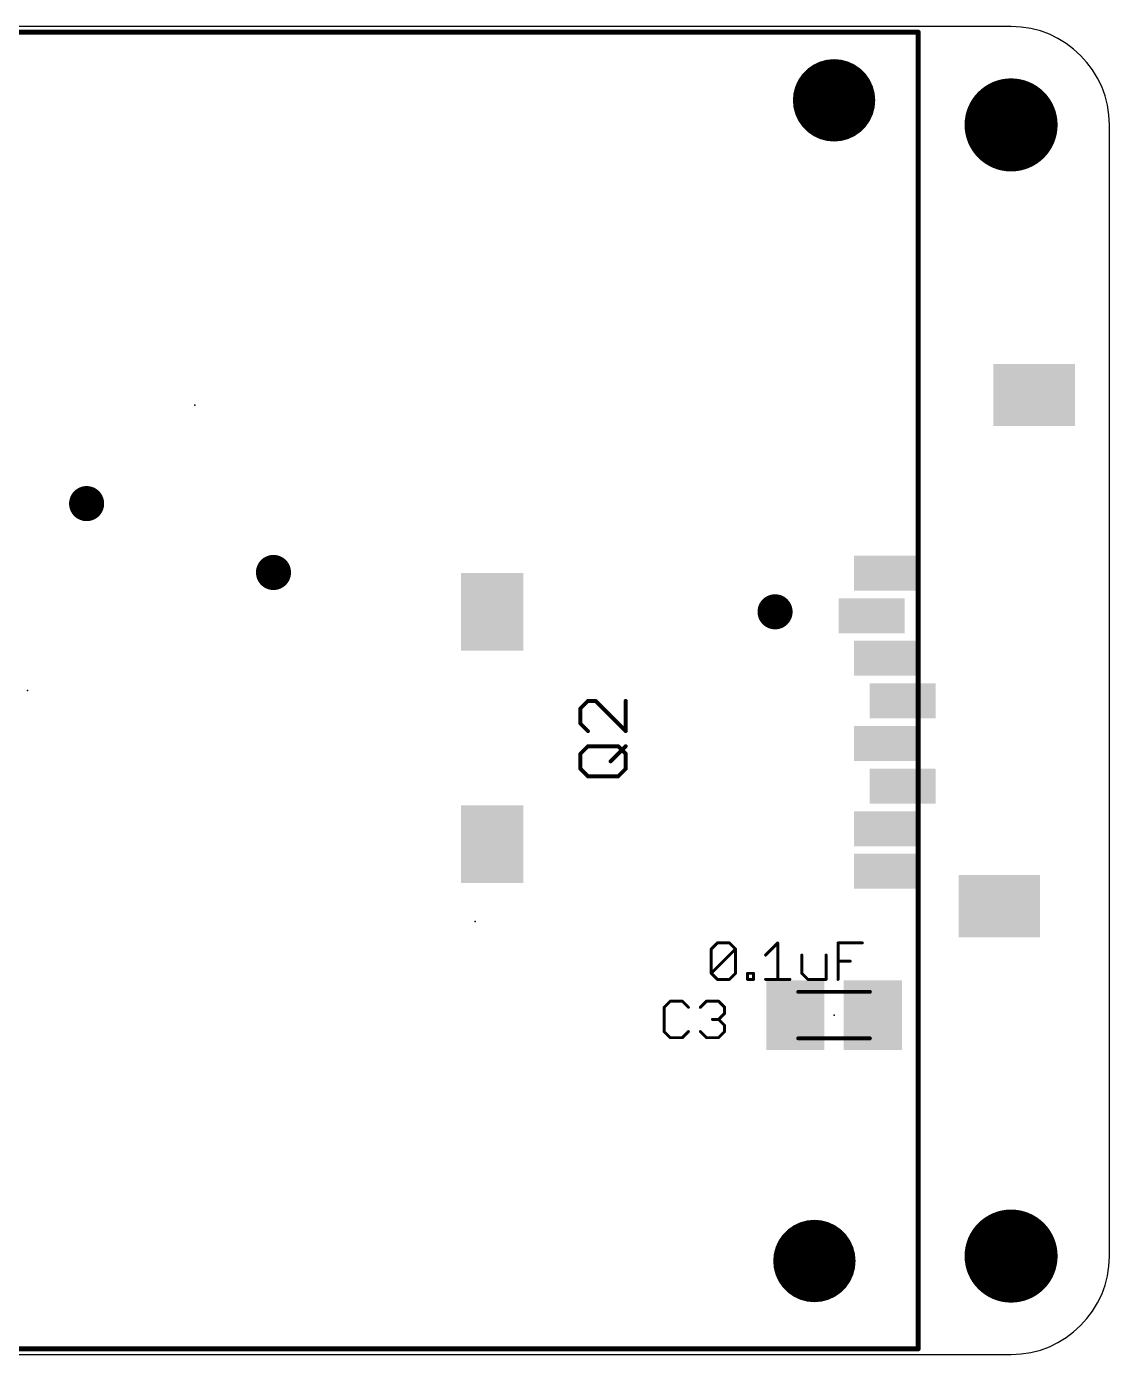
# Model space of a CAD drawing. Extents: x -27.9 to 27.9, y -17.1 to 17.1.
# Drawn here: x -0.03 to 27.94, y -17.14 to 17.14 of the extents above; entities that cross this region are included whole.
import ezdxf

# ---------------------------------------------------------------- set-up
doc = ezdxf.new("R2010")
doc.units = 0
for name, color, linetype in [('18', 82, 'CONTINUOUS'), ('20', 7, 'CONTINUOUS'), ('22', 253, 'CONTINUOUS'), ('23', 7, 'CONTINUOUS'), ('24', 7, 'CONTINUOUS'), ('25', 253, 'CONTINUOUS'), ('27', 253, 'CONTINUOUS'), ('29', 253, 'CONTINUOUS'), ('30', 253, 'CONTINUOUS'), ('31', 253, 'CONTINUOUS'), ('41', 22, 'CONTINUOUS'), ('44', 253, 'CONTINUOUS'), ('51', 253, 'CONTINUOUS')]:
    doc.layers.add(name, color=color, linetype=linetype)

# ---------------------------------------------------------------- blocks, each defined once
blk = doc.blocks.new('RECT')
blk.add_solid([(-0.5, -0.5), (0.5, -0.5), (-0.5, 0.5), (0.5, 0.5)])
blk = doc.blocks.new('ROUNDV')
at = {"const_width": 0.5}
blk.add_lwpolyline([(0, -0.25, 1), (0, 0.25, 1), (0, -0.25)], format="xyb", dxfattribs=at)

msp = doc.modelspace()

# ---------------------------------------------------------------- linework, layer by layer
at = {"layer": '20'}
for p, q in [((25.4, 17.145), (-25.4, 17.145)), ((27.94, -14.605), (27.94, 14.605)), ((-25.4, -17.145), (25.4, -17.145))]:
    msp.add_line(p, q, dxfattribs=at)
for centre in [(25.4, 14.605), (25.4, -14.605)]:
    msp.add_circle(centre, 1.1, dxfattribs=at)
for centre, start, end in [((25.4, 14.605), 0, 90), ((25.4, -14.605), 270, 0)]:
    msp.add_arc(centre, 2.54, start, end, dxfattribs=at)
at = {"layer": '22', "const_width": 0.127}
for points in [[(23, 17), (-23, 17)], [(23, -17), (23, 17)], [(-23, -17), (23, -17)]]:
    msp.add_lwpolyline(points, dxfattribs=at)
at = {"layer": '22', "const_width": 0.0635}
for points in [[(23.0317, 17, 1), (22.9683, 17)], [(23, 16.9683, 1), (23, 17.0317)], [(22.9683, -17, 1), (23.0317, -17)], [(23, -17.0317, 1), (23, -16.9683)]]:
    msp.add_lwpolyline(points, format="xyb", dxfattribs=at)
at = {"layer": '23'}
for p in [(20.828, 15.24), (4.318, 7.366), (11.557, -5.969), (20.828, -8.382), (20.32, -14.732)]:
    msp.add_point(p, dxfattribs=at)
at = {"layer": '24'}
msp.add_point((0, 0), dxfattribs=at)
at = {"layer": '25'}
for points, const_width in [([(14.4717, -0.2692), (14.2768, -0.4641)], 0.1016), ([(14.6666, -0.2692), (14.4717, -0.2692)], 0.1016), ([(15.4462, -1.0488), (14.6666, -0.2692)], 0.1016), ([(15.4462, -0.2692), (15.4462, -1.0488)], 0.1016), ([(14.2768, -0.4641), (14.2768, -0.8539)], 0.1016), ([(14.2768, -0.8539), (14.4717, -1.0488)], 0.1016), ([(14.2768, -1.6335), (14.4717, -1.4386)], 0.1016), ([(14.2768, -2.0233), (14.2768, -1.6335)], 0.1016), ([(14.4717, -1.4386), (15.2513, -1.4386)], 0.1016), ([(15.0564, -1.8284), (15.4462, -1.4386)], 0.1016), ([(15.2513, -1.4386), (15.4462, -1.6335)], 0.1016), ([(15.4462, -1.6335), (15.4462, -2.0233)], 0.1016), ([(14.4717, -2.2182), (14.2768, -2.0233)], 0.1016), ([(15.4462, -2.0233), (15.2513, -2.2182)], 0.1016), ([(15.2513, -2.2182), (14.4717, -2.2182)], 0.1016), ([(16.5958, -8.0243), (16.4391, -8.1811)], 0.0762), ([(16.4391, -8.1811), (16.4391, -8.8081)], 0.0762), ([(16.9094, -8.0243), (16.5958, -8.0243)], 0.0762), ([(17.0661, -8.1811), (16.9094, -8.0243)], 0.0762), ([(17.3746, -8.1811), (17.5313, -8.0243)], 0.0762), ([(17.5313, -8.0243), (17.8449, -8.0243)], 0.0762), ([(17.8449, -8.0243), (18.0017, -8.1811)], 0.0762), ([(18.0017, -8.1811), (18.0017, -8.3378)], 0.0762), ([(17.8449, -8.4946), (17.6881, -8.4946)], 0.0762), ([(18.0017, -8.3378), (17.8449, -8.4946)], 0.0762), ([(17.8449, -8.4946), (18.0017, -8.6514)], 0.0762), ([(16.4391, -8.8081), (16.5958, -8.9649)], 0.0762), ([(16.9094, -8.9649), (17.0661, -8.8081)], 0.0762), ([(17.5313, -8.9649), (17.3746, -8.8081)], 0.0762), ([(18.0017, -8.8081), (17.8449, -8.9649)], 0.0762), ([(18.0017, -8.6514), (18.0017, -8.8081)], 0.0762), ([(16.5958, -8.9649), (16.9094, -8.9649)], 0.0762), ([(17.8449, -8.9649), (17.5313, -8.9649)], 0.0762)]:
    msp.add_lwpolyline(points, dxfattribs=dict(at, const_width=const_width))
for points, const_width in [([(14.4717, -0.2438, 1), (14.4717, -0.2946)], 0.0508), ([(14.4897, -0.2872, 1), (14.4537, -0.2512)], 0.0508), ([(14.6846, -0.2512, 1), (14.6486, -0.2872)], 0.0508), ([(14.6666, -0.2946, 1), (14.6666, -0.2438)], 0.0508), ([(15.4716, -0.2692, 1), (15.4208, -0.2692)], 0.0508), ([(14.2588, -0.4461, 1), (14.2948, -0.4821)], 0.0508), ([(14.3022, -0.4641, 1), (14.2514, -0.4641)], 0.0508), ([(14.2948, -0.8359, 1), (14.2588, -0.8719)], 0.0508), ([(14.2514, -0.8539, 1), (14.3022, -0.8539)], 0.0508), ([(14.4537, -1.0668, 1), (14.4897, -1.0308)], 0.0508), ([(15.4208, -1.0488, 1), (15.4716, -1.0488)], 0.0508), ([(15.4282, -1.0668, 1), (15.4642, -1.0308)], 0.0508), ([(14.2588, -1.6155, 1), (14.2948, -1.6515)], 0.0508), ([(14.3022, -1.6335, 1), (14.2514, -1.6335)], 0.0508), ([(14.4717, -1.4132, 1), (14.4717, -1.464)], 0.0508), ([(14.4897, -1.4566, 1), (14.4537, -1.4206)], 0.0508), ([(15.2693, -1.4206, 1), (15.2333, -1.4566)], 0.0508), ([(15.2513, -1.464, 1), (15.2513, -1.4132)], 0.0508), ([(15.4716, -1.6335, 1), (15.4208, -1.6335)], 0.0508), ([(15.4642, -1.4566, 1), (15.4282, -1.4206)], 0.0508), ([(15.4282, -1.6515, 1), (15.4642, -1.6155)], 0.0508), ([(14.2948, -2.0053, 1), (14.2588, -2.0413)], 0.0508), ([(14.2514, -2.0233, 1), (14.3022, -2.0233)], 0.0508), ([(15.0384, -1.8104, 1), (15.0744, -1.8464)], 0.0508), ([(15.4208, -2.0233, 1), (15.4716, -2.0233)], 0.0508), ([(15.4642, -2.0413, 1), (15.4282, -2.0053)], 0.0508), ([(14.4717, -2.1928, 1), (14.4717, -2.2436)], 0.0508), ([(14.4537, -2.2362, 1), (14.4897, -2.2002)], 0.0508), ([(15.2333, -2.2002, 1), (15.2693, -2.2362)], 0.0508), ([(15.2513, -2.2436, 1), (15.2513, -2.1928)], 0.0508), ([(16.4581, -8.1811, 1), (16.42, -8.1811)], 0.0381), ([(16.4256, -8.1676, 1), (16.4525, -8.1945)], 0.0381), ([(16.5958, -8.0052, 1), (16.5958, -8.0433)], 0.0381), ([(16.6093, -8.0378, 1), (16.5824, -8.0108)], 0.0381), ([(16.9228, -8.0108, 1), (16.8959, -8.0378)], 0.0381), ([(16.9094, -8.0433, 1), (16.9094, -8.0052)], 0.0381), ([(17.0527, -8.1945, 1), (17.0796, -8.1676)], 0.0381), ([(17.3611, -8.1676, 1), (17.3881, -8.1945)], 0.0381), ([(17.5313, -8.0052, 1), (17.5313, -8.0433)], 0.0381), ([(17.5448, -8.0378, 1), (17.5179, -8.0108)], 0.0381), ([(17.8584, -8.0108, 1), (17.8314, -8.0378)], 0.0381), ([(17.8449, -8.0433, 1), (17.8449, -8.0052)], 0.0381), ([(18.0207, -8.1811, 1), (17.9826, -8.1811)], 0.0381), ([(17.9882, -8.1945, 1), (18.0151, -8.1676)], 0.0381), ([(17.6881, -8.4756, 1), (17.6881, -8.5137)], 0.0381), ([(17.8584, -8.4811, 1), (17.8314, -8.5081)], 0.0381), ([(17.8314, -8.4811, 1), (17.8584, -8.5081)], 0.0381), ([(17.8449, -8.5137, 1), (17.8449, -8.4756)], 0.0381), ([(17.9826, -8.3378, 1), (18.0207, -8.3378)], 0.0381), ([(18.0151, -8.3513, 1), (17.9882, -8.3244)], 0.0381), ([(16.4525, -8.7947, 1), (16.4256, -8.8216)], 0.0381), ([(16.42, -8.8081, 1), (16.4581, -8.8081)], 0.0381), ([(17.0796, -8.8216, 1), (17.0527, -8.7947)], 0.0381), ([(17.3881, -8.7947, 1), (17.3611, -8.8216)], 0.0381), ([(18.0207, -8.6514, 1), (17.9826, -8.6514)], 0.0381), ([(17.9826, -8.8081, 1), (18.0207, -8.8081)], 0.0381), ([(17.9882, -8.6648, 1), (18.0151, -8.6379)], 0.0381), ([(18.0151, -8.8216, 1), (17.9882, -8.7947)], 0.0381), ([(16.5958, -8.9459, 1), (16.5958, -8.984)], 0.0381), ([(16.5824, -8.9784, 1), (16.6093, -8.9514)], 0.0381), ([(16.8959, -8.9514, 1), (16.9228, -8.9784)], 0.0381), ([(16.9094, -8.984, 1), (16.9094, -8.9459)], 0.0381), ([(17.5313, -8.9459, 1), (17.5313, -8.984)], 0.0381), ([(17.5179, -8.9784, 1), (17.5448, -8.9514)], 0.0381), ([(17.8314, -8.9514, 1), (17.8584, -8.9784)], 0.0381), ([(17.8449, -8.984, 1), (17.8449, -8.9459)], 0.0381)]:
    msp.add_lwpolyline(points, format="xyb", dxfattribs=dict(at, const_width=const_width))
at = {"layer": '27', "const_width": 0.0762}
for points in [[(17.6563, -6.6761), (17.813, -6.5193)], [(17.813, -6.5193), (18.1266, -6.5193)], [(18.1266, -6.5193), (18.2833, -6.6761)], [(19.0595, -6.8328), (19.3731, -6.5193)], [(19.3731, -6.5193), (19.3731, -7.4599)], [(20.9306, -7.4599), (20.9306, -6.5193)], [(20.9306, -6.5193), (21.5576, -6.5193)], [(17.6563, -7.3031), (17.6563, -6.6761)], [(17.6563, -7.3031), (18.2833, -6.6761)], [(18.2833, -6.6761), (18.2833, -7.3031)], [(19.9951, -6.8328), (19.9951, -7.3031)], [(20.6221, -7.4599), (20.6221, -6.8328)], [(20.9306, -6.9896), (21.2441, -6.9896)], [(17.813, -7.4599), (17.6563, -7.3031)], [(18.1266, -7.4599), (17.813, -7.4599)], [(18.2833, -7.3031), (18.1266, -7.4599)], [(18.5918, -7.4599), (18.5918, -7.3031)], [(18.5918, -7.3031), (18.7485, -7.3031)], [(18.7485, -7.4599), (18.5918, -7.4599)], [(18.7485, -7.3031), (18.7485, -7.4599)], [(19.0595, -7.4599), (19.6866, -7.4599)], [(19.9951, -7.3031), (20.1518, -7.4599)], [(20.1518, -7.4599), (20.6221, -7.4599)]]:
    msp.add_lwpolyline(points, dxfattribs=at)
at = {"layer": '27', "const_width": 0.0381}
for points in [[(17.813, -6.5002, 1), (17.813, -6.5383)], [(17.8265, -6.5328, 1), (17.7996, -6.5058)], [(18.14, -6.5058, 1), (18.1131, -6.5328)], [(18.1266, -6.5383, 1), (18.1266, -6.5002)], [(19.3921, -6.5193, 1), (19.354, -6.5193)], [(19.3865, -6.5328, 1), (19.3596, -6.5058)], [(20.9306, -6.5002, 1), (20.9306, -6.5383)], [(20.9496, -6.5193, 1), (20.9115, -6.5193)], [(21.5576, -6.5383, 1), (21.5576, -6.5002)], [(17.6753, -6.6761, 1), (17.6372, -6.6761)], [(17.6428, -6.6626, 1), (17.6697, -6.6895)], [(18.3024, -6.6761, 1), (18.2643, -6.6761)], [(18.2968, -6.6895, 1), (18.2699, -6.6626)], [(18.2699, -6.6895, 1), (18.2968, -6.6626)], [(19.0461, -6.8194, 1), (19.073, -6.8463)], [(20.0141, -6.8328, 1), (19.976, -6.8328)], [(20.6412, -6.8328, 1), (20.6031, -6.8328)], [(20.9306, -6.9706, 1), (20.9306, -7.0087)], [(21.2441, -7.0087, 1), (21.2441, -6.9706)], [(17.6372, -7.3031, 1), (17.6753, -7.3031)], [(17.6697, -7.2897, 1), (17.6428, -7.3166)], [(17.6428, -7.2897, 1), (17.6697, -7.3166)], [(17.813, -7.4409, 1), (17.813, -7.479)], [(17.7996, -7.4734, 1), (17.8265, -7.4464)], [(18.1131, -7.4464, 1), (18.14, -7.4734)], [(18.1266, -7.479, 1), (18.1266, -7.4409)], [(18.2643, -7.3031, 1), (18.3024, -7.3031)], [(18.2968, -7.3166, 1), (18.2699, -7.2897)], [(18.6108, -7.3031, 1), (18.5727, -7.3031)], [(18.5918, -7.2841, 1), (18.5918, -7.3222)], [(18.5918, -7.4409, 1), (18.5918, -7.479)], [(18.5727, -7.4599, 1), (18.6108, -7.4599)], [(18.7676, -7.3031, 1), (18.7295, -7.3031)], [(18.7295, -7.4599, 1), (18.7676, -7.4599)], [(18.7485, -7.3222, 1), (18.7485, -7.2841)], [(18.7485, -7.479, 1), (18.7485, -7.4409)], [(19.0595, -7.4409, 1), (19.0595, -7.479)], [(19.354, -7.4599, 1), (19.3921, -7.4599)], [(19.6866, -7.479, 1), (19.6866, -7.4409)], [(19.976, -7.3031, 1), (20.0141, -7.3031)], [(20.0085, -7.2897, 1), (19.9816, -7.3166)], [(20.1518, -7.4409, 1), (20.1518, -7.479)], [(20.1384, -7.4734, 1), (20.1653, -7.4464)], [(20.6031, -7.4599, 1), (20.6412, -7.4599)], [(20.6221, -7.479, 1), (20.6221, -7.4409)], [(20.9115, -7.4599, 1), (20.9496, -7.4599)]]:
    msp.add_lwpolyline(points, format="xyb", dxfattribs=at)
at = {"layer": '29', "const_width": 0.127}
for points in [[(20.328, 16.106), (20.1852, 16.006)], [(20.486, 16.1797), (20.328, 16.106)], [(20.3773, 16.129), (21.2787, 16.129)], [(20.6544, 16.2248), (20.486, 16.1797)], [(20.828, 16.24), (20.6544, 16.2248)], [(21.0016, 16.2248), (20.828, 16.24)], [(21.17, 16.1797), (21.0016, 16.2248)], [(21.328, 16.106), (21.17, 16.1797)], [(21.4708, 16.006), (21.328, 16.106)], [(19.962, 15.74), (19.8883, 15.582)], [(20.062, 15.8828), (19.962, 15.74)], [(19.9676, 15.748), (21.6884, 15.748)], [(20.0565, 15.875), (21.5995, 15.875)], [(20.1852, 16.006), (20.062, 15.8828)], [(20.1812, 16.002), (21.4748, 16.002)], [(21.594, 15.8828), (21.4708, 16.006)], [(21.694, 15.74), (21.594, 15.8828)], [(21.7677, 15.582), (21.694, 15.74)], [(19.8432, 15.4136), (19.828, 15.24)], [(19.8391, 15.367), (21.8169, 15.367)], [(19.8883, 15.582), (19.8432, 15.4136)], [(19.8647, 15.494), (21.7913, 15.494)], [(19.9065, 15.621), (21.7495, 15.621)], [(21.8128, 15.4136), (21.7677, 15.582)], [(21.828, 15.24), (21.8128, 15.4136)], [(19.828, 15.24), (19.8432, 15.0664)], [(19.828, 15.24), (21.828, 15.24)], [(19.8391, 15.113), (21.8169, 15.113)], [(19.8432, 15.0664), (19.8883, 14.898)], [(21.7677, 14.898), (21.8128, 15.0664)], [(21.8128, 15.0664), (21.828, 15.24)], [(19.8647, 14.986), (21.7913, 14.986)], [(19.8883, 14.898), (19.962, 14.74)], [(19.9065, 14.859), (21.7495, 14.859)], [(19.962, 14.74), (20.062, 14.5972)], [(19.9676, 14.732), (21.6884, 14.732)], [(21.594, 14.5972), (21.694, 14.74)], [(21.694, 14.74), (21.7677, 14.898)], [(20.0565, 14.605), (21.5995, 14.605)], [(20.062, 14.5972), (20.1852, 14.474)], [(20.1812, 14.478), (21.4748, 14.478)], [(20.1852, 14.474), (20.328, 14.374)], [(20.328, 14.374), (20.486, 14.3003)], [(20.3773, 14.351), (21.2787, 14.351)], [(21.17, 14.3003), (21.328, 14.374)], [(21.328, 14.374), (21.4708, 14.474)], [(21.4708, 14.474), (21.594, 14.5972)], [(20.486, 14.3003), (20.6544, 14.2552)], [(20.6544, 14.2552), (20.828, 14.24)], [(20.828, 14.24), (21.0016, 14.2552)], [(21.0016, 14.2552), (21.17, 14.3003)], [(20.1464, -13.7472), (19.978, -13.7923)], [(20.32, -13.732), (20.1464, -13.7472)], [(20.4936, -13.7472), (20.32, -13.732)], [(20.662, -13.7923), (20.4936, -13.7472)], [(19.554, -14.0892), (19.454, -14.232)], [(19.5485, -14.097), (21.0915, -14.097)], [(19.6772, -13.966), (19.554, -14.0892)], [(19.6732, -13.97), (20.9668, -13.97)], [(19.82, -13.866), (19.6772, -13.966)], [(19.978, -13.7923), (19.82, -13.866)], [(19.8693, -13.843), (20.7707, -13.843)], [(20.82, -13.866), (20.662, -13.7923)], [(20.9628, -13.966), (20.82, -13.866)], [(21.086, -14.0892), (20.9628, -13.966)], [(21.186, -14.232), (21.086, -14.0892)], [(19.3803, -14.39), (19.3352, -14.5584)], [(19.454, -14.232), (19.3803, -14.39)], [(19.3985, -14.351), (21.2415, -14.351)], [(19.4596, -14.224), (21.1804, -14.224)], [(21.2597, -14.39), (21.186, -14.232)], [(21.3048, -14.5584), (21.2597, -14.39)], [(19.3352, -14.5584), (19.32, -14.732)], [(19.32, -14.732), (19.3352, -14.9056)], [(19.32, -14.732), (21.32, -14.732)], [(19.3311, -14.605), (21.3089, -14.605)], [(19.3567, -14.478), (21.2833, -14.478)], [(21.32, -14.732), (21.3048, -14.5584)], [(21.3048, -14.9056), (21.32, -14.732)], [(19.3311, -14.859), (21.3089, -14.859)], [(19.3352, -14.9056), (19.3803, -15.074)], [(19.3567, -14.986), (21.2833, -14.986)], [(19.3803, -15.074), (19.454, -15.232)], [(19.3985, -15.113), (21.2415, -15.113)], [(21.186, -15.232), (21.2597, -15.074)], [(21.2597, -15.074), (21.3048, -14.9056)], [(19.454, -15.232), (19.554, -15.3748)], [(19.4596, -15.24), (21.1804, -15.24)], [(19.5485, -15.367), (21.0915, -15.367)], [(19.554, -15.3748), (19.6772, -15.498)], [(19.6732, -15.494), (20.9668, -15.494)], [(20.9628, -15.498), (21.086, -15.3748)], [(21.086, -15.3748), (21.186, -15.232)], [(19.6772, -15.498), (19.82, -15.598)], [(19.82, -15.598), (19.978, -15.6717)], [(19.8693, -15.621), (20.7707, -15.621)], [(19.978, -15.6717), (20.1464, -15.7168)], [(20.1464, -15.7168), (20.32, -15.732)], [(20.32, -15.732), (20.4936, -15.7168)], [(20.4936, -15.7168), (20.662, -15.6717)], [(20.662, -15.6717), (20.82, -15.598)], [(20.82, -15.598), (20.9628, -15.498)]]:
    msp.add_lwpolyline(points, dxfattribs=at)
at = {"layer": '29'}
for points, const_width in [([(20.3146, 16.1348, 1), (20.3414, 16.0772)], 0.0635), ([(20.3462, 16.08, 1), (20.3098, 16.132)], 0.0635), ([(20.3773, 16.1608, 1), (20.3773, 16.0973)], 0.0635), ([(20.4778, 16.2104, 1), (20.4942, 16.149)], 0.0635), ([(20.4994, 16.1509, 1), (20.4726, 16.2085)], 0.0635), ([(20.6516, 16.2564, 1), (20.6571, 16.1932)], 0.0635), ([(20.6626, 16.1941, 1), (20.6461, 16.2555)], 0.0635), ([(20.8308, 16.2716, 1), (20.8252, 16.2084)], 0.0635), ([(20.8308, 16.2084, 1), (20.8252, 16.2716)], 0.0635), ([(21.0099, 16.2555, 1), (20.9934, 16.1941)], 0.0635), ([(20.9989, 16.1932, 1), (21.0044, 16.2564)], 0.0635), ([(21.1834, 16.2085, 1), (21.1566, 16.1509)], 0.0635), ([(21.1618, 16.149, 1), (21.1782, 16.2104)], 0.0635), ([(21.2787, 16.0973, 1), (21.2787, 16.1608)], 0.0635), ([(21.3462, 16.132, 1), (21.3098, 16.08)], 0.0635), ([(21.3146, 16.0772, 1), (21.3414, 16.1348)], 0.0635), ([(19.936, 15.7582, 1), (19.988, 15.7218)], 0.0635), ([(19.9908, 15.7266, 1), (19.9332, 15.7534)], 0.0635), ([(19.9676, 15.7798, 1), (19.9676, 15.7163)], 0.0635), ([(20.0565, 15.9068, 1), (20.0565, 15.8432)], 0.0635), ([(20.0395, 15.9052, 1), (20.0844, 15.8603)], 0.0635), ([(20.088, 15.8646, 1), (20.0359, 15.901)], 0.0635), ([(20.1812, 16.0338, 1), (20.1812, 15.9703)], 0.0635), ([(20.167, 16.0321, 1), (20.2034, 15.98)], 0.0635), ([(20.2077, 15.9836, 1), (20.1628, 16.0285)], 0.0635), ([(21.4932, 16.0285, 1), (21.4483, 15.9836)], 0.0635), ([(21.4526, 15.98, 1), (21.489, 16.0321)], 0.0635), ([(21.4748, 15.9703, 1), (21.4748, 16.0338)], 0.0635), ([(21.6201, 15.901, 1), (21.568, 15.8646)], 0.0635), ([(21.5716, 15.8603, 1), (21.6165, 15.9052)], 0.0635), ([(21.5995, 15.8432, 1), (21.5995, 15.9068)], 0.0635), ([(21.7228, 15.7534, 1), (21.6652, 15.7266)], 0.0635), ([(21.668, 15.7218, 1), (21.72, 15.7582)], 0.0635), ([(21.6884, 15.7163, 1), (21.6884, 15.7798)], 0.0635), ([(25.4, 14.0042, 1), (25.4, 15.2058, 1), (25.4, 14.0042)], 1.2016), ([(19.8391, 15.3988, 1), (19.8391, 15.3353)], 0.0635), ([(19.8125, 15.4219, 1), (19.8739, 15.4054)], 0.0635), ([(19.8748, 15.4109, 1), (19.8116, 15.4164)], 0.0635), ([(19.8647, 15.5258, 1), (19.8647, 15.4623)], 0.0635), ([(19.8595, 15.5954, 1), (19.9171, 15.5686)], 0.0635), ([(19.919, 15.5738, 1), (19.8576, 15.5902)], 0.0635), ([(19.9065, 15.6528, 1), (19.9065, 15.5892)], 0.0635), ([(21.7984, 15.5902, 1), (21.737, 15.5738)], 0.0635), ([(21.7389, 15.5686, 1), (21.7965, 15.5954)], 0.0635), ([(21.7495, 15.5892, 1), (21.7495, 15.6528)], 0.0635), ([(21.8444, 15.4164, 1), (21.7812, 15.4109)], 0.0635), ([(21.7821, 15.4054, 1), (21.8435, 15.4219)], 0.0635), ([(21.7913, 15.4623, 1), (21.7913, 15.5258)], 0.0635), ([(21.8169, 15.3353, 1), (21.8169, 15.3988)], 0.0635), ([(19.828, 15.2718, 1), (19.828, 15.2082)], 0.0635), ([(19.8596, 15.2428, 1), (19.7964, 15.2372)], 0.0635), ([(19.7964, 15.2428, 1), (19.8596, 15.2372)], 0.0635), ([(19.8391, 15.1448, 1), (19.8391, 15.0813)], 0.0635), ([(19.8739, 15.0746, 1), (19.8125, 15.0581)], 0.0635), ([(19.8116, 15.0636, 1), (19.8748, 15.0691)], 0.0635), ([(21.7812, 15.0691, 1), (21.8444, 15.0636)], 0.0635), ([(21.8435, 15.0581, 1), (21.7821, 15.0746)], 0.0635), ([(21.8596, 15.2372, 1), (21.7964, 15.2428)], 0.0635), ([(21.7964, 15.2372, 1), (21.8596, 15.2428)], 0.0635), ([(21.8169, 15.0813, 1), (21.8169, 15.1448)], 0.0635), ([(21.828, 15.2082, 1), (21.828, 15.2718)], 0.0635), ([(19.8647, 15.0178, 1), (19.8647, 14.9543)], 0.0635), ([(19.9171, 14.9114, 1), (19.8595, 14.8846)], 0.0635), ([(19.8576, 14.8898, 1), (19.919, 14.9062)], 0.0635), ([(19.9065, 14.8908, 1), (19.9065, 14.8272)], 0.0635), ([(19.988, 14.7582, 1), (19.936, 14.7218)], 0.0635), ([(19.9332, 14.7266, 1), (19.9908, 14.7534)], 0.0635), ([(19.9676, 14.7638, 1), (19.9676, 14.7003)], 0.0635), ([(21.6652, 14.7534, 1), (21.7228, 14.7266)], 0.0635), ([(21.72, 14.7218, 1), (21.668, 14.7582)], 0.0635), ([(21.6884, 14.7003, 1), (21.6884, 14.7638)], 0.0635), ([(21.737, 14.9062, 1), (21.7984, 14.8898)], 0.0635), ([(21.7965, 14.8846, 1), (21.7389, 14.9114)], 0.0635), ([(21.7495, 14.8272, 1), (21.7495, 14.8908)], 0.0635), ([(21.7913, 14.9543, 1), (21.7913, 15.0178)], 0.0635), ([(20.0565, 14.6368, 1), (20.0565, 14.5732)], 0.0635), ([(20.0844, 14.6197, 1), (20.0395, 14.5748)], 0.0635), ([(20.0359, 14.579, 1), (20.088, 14.6154)], 0.0635), ([(20.1812, 14.5098, 1), (20.1812, 14.4463)], 0.0635), ([(20.2034, 14.5, 1), (20.167, 14.4479)], 0.0635), ([(20.1628, 14.4515, 1), (20.2077, 14.4964)], 0.0635), ([(20.3414, 14.4028, 1), (20.3146, 14.3452)], 0.0635), ([(20.3098, 14.348, 1), (20.3462, 14.4)], 0.0635), ([(20.3773, 14.3828, 1), (20.3773, 14.3193)], 0.0635), ([(21.2787, 14.3193, 1), (21.2787, 14.3828)], 0.0635), ([(21.3098, 14.4, 1), (21.3462, 14.348)], 0.0635), ([(21.3414, 14.3452, 1), (21.3146, 14.4028)], 0.0635), ([(21.4483, 14.4964, 1), (21.4932, 14.4515)], 0.0635), ([(21.489, 14.4479, 1), (21.4526, 14.5)], 0.0635), ([(21.4748, 14.4463, 1), (21.4748, 14.5098)], 0.0635), ([(21.568, 14.6154, 1), (21.6201, 14.579)], 0.0635), ([(21.6165, 14.5748, 1), (21.5716, 14.6197)], 0.0635), ([(21.5995, 14.5732, 1), (21.5995, 14.6368)], 0.0635), ([(20.4942, 14.331, 1), (20.4778, 14.2696)], 0.0635), ([(20.4726, 14.2715, 1), (20.4994, 14.3291)], 0.0635), ([(20.6571, 14.2868, 1), (20.6516, 14.2236)], 0.0635), ([(20.6461, 14.2245, 1), (20.6626, 14.2859)], 0.0635), ([(20.8252, 14.2716, 1), (20.8308, 14.2084)], 0.0635), ([(20.8252, 14.2084, 1), (20.8308, 14.2716)], 0.0635), ([(20.9934, 14.2859, 1), (21.0099, 14.2245)], 0.0635), ([(21.0044, 14.2236, 1), (20.9989, 14.2868)], 0.0635), ([(21.1566, 14.3291, 1), (21.1834, 14.2715)], 0.0635), ([(21.1782, 14.2696, 1), (21.1618, 14.331)], 0.0635), ([(20.1436, -13.7156, 1), (20.1491, -13.7788)], 0.0635), ([(20.1546, -13.7779, 1), (20.1381, -13.7165)], 0.0635), ([(20.3228, -13.7004, 1), (20.3172, -13.7636)], 0.0635), ([(20.3228, -13.7636, 1), (20.3172, -13.7004)], 0.0635), ([(20.5019, -13.7165, 1), (20.4854, -13.7779)], 0.0635), ([(20.4909, -13.7788, 1), (20.4964, -13.7156)], 0.0635), ([(25.4, -15.2058, 1), (25.4, -14.0042, 1), (25.4, -15.2058)], 1.2016), ([(19.5485, -14.0653, 1), (19.5485, -14.1288)], 0.0635), ([(19.5315, -14.0668, 1), (19.5764, -14.1117)], 0.0635), ([(19.58, -14.1074, 1), (19.5279, -14.071)], 0.0635), ([(19.6732, -13.9383, 1), (19.6732, -14.0018)], 0.0635), ([(19.659, -13.9399, 1), (19.6954, -13.992)], 0.0635), ([(19.6997, -13.9884, 1), (19.6548, -13.9435)], 0.0635), ([(19.8066, -13.8372, 1), (19.8334, -13.8948)], 0.0635), ([(19.8382, -13.892, 1), (19.8018, -13.84)], 0.0635), ([(19.8693, -13.8112, 1), (19.8693, -13.8748)], 0.0635), ([(19.9698, -13.7616, 1), (19.9862, -13.823)], 0.0635), ([(19.9914, -13.8211, 1), (19.9646, -13.7635)], 0.0635), ([(20.6754, -13.7635, 1), (20.6486, -13.8211)], 0.0635), ([(20.6538, -13.823, 1), (20.6702, -13.7616)], 0.0635), ([(20.7707, -13.8748, 1), (20.7707, -13.8112)], 0.0635), ([(20.8382, -13.84, 1), (20.8018, -13.892)], 0.0635), ([(20.8066, -13.8948, 1), (20.8334, -13.8372)], 0.0635), ([(20.9852, -13.9435, 1), (20.9403, -13.9884)], 0.0635), ([(20.9446, -13.992, 1), (20.981, -13.9399)], 0.0635), ([(20.9668, -14.0018, 1), (20.9668, -13.9383)], 0.0635), ([(21.1121, -14.071, 1), (21.06, -14.1074)], 0.0635), ([(21.0636, -14.1117, 1), (21.1085, -14.0668)], 0.0635), ([(21.0915, -14.1288, 1), (21.0915, -14.0653)], 0.0635), ([(19.3515, -14.3766, 1), (19.4091, -14.4034)], 0.0635), ([(19.411, -14.3982, 1), (19.3496, -14.3818)], 0.0635), ([(19.3985, -14.3193, 1), (19.3985, -14.3828)], 0.0635), ([(19.428, -14.2138, 1), (19.48, -14.2502)], 0.0635), ([(19.4828, -14.2454, 1), (19.4252, -14.2186)], 0.0635), ([(19.4596, -14.1922, 1), (19.4596, -14.2558)], 0.0635), ([(21.2148, -14.2186, 1), (21.1572, -14.2454)], 0.0635), ([(21.16, -14.2502, 1), (21.212, -14.2138)], 0.0635), ([(21.1804, -14.2558, 1), (21.1804, -14.1922)], 0.0635), ([(21.2904, -14.3818, 1), (21.229, -14.3982)], 0.0635), ([(21.2309, -14.4034, 1), (21.2885, -14.3766)], 0.0635), ([(21.2415, -14.3828, 1), (21.2415, -14.3193)], 0.0635), ([(19.3516, -14.7292, 1), (19.2884, -14.7348)], 0.0635), ([(19.32, -14.7003, 1), (19.32, -14.7638)], 0.0635), ([(19.2884, -14.7292, 1), (19.3516, -14.7348)], 0.0635), ([(19.3311, -14.5732, 1), (19.3311, -14.6368)], 0.0635), ([(19.3045, -14.5501, 1), (19.3659, -14.5666)], 0.0635), ([(19.3668, -14.5611, 1), (19.3036, -14.5556)], 0.0635), ([(19.3567, -14.4463, 1), (19.3567, -14.5098)], 0.0635), ([(21.3364, -14.5556, 1), (21.2732, -14.5611)], 0.0635), ([(21.2741, -14.5666, 1), (21.3355, -14.5501)], 0.0635), ([(21.2833, -14.5098, 1), (21.2833, -14.4463)], 0.0635), ([(21.3516, -14.7348, 1), (21.2884, -14.7292)], 0.0635), ([(21.2884, -14.7348, 1), (21.3516, -14.7292)], 0.0635), ([(21.3089, -14.6368, 1), (21.3089, -14.5732)], 0.0635), ([(21.32, -14.7638, 1), (21.32, -14.7003)], 0.0635), ([(19.3311, -14.8272, 1), (19.3311, -14.8908)], 0.0635), ([(19.3659, -14.8974, 1), (19.3045, -14.9139)], 0.0635), ([(19.3036, -14.9084, 1), (19.3668, -14.9029)], 0.0635), ([(19.3567, -14.9543, 1), (19.3567, -15.0178)], 0.0635), ([(19.4091, -15.0606, 1), (19.3515, -15.0874)], 0.0635), ([(19.3496, -15.0822, 1), (19.411, -15.0658)], 0.0635), ([(19.3985, -15.0813, 1), (19.3985, -15.1448)], 0.0635), ([(21.229, -15.0658, 1), (21.2904, -15.0822)], 0.0635), ([(21.2885, -15.0874, 1), (21.2309, -15.0606)], 0.0635), ([(21.2415, -15.1448, 1), (21.2415, -15.0813)], 0.0635), ([(21.2732, -14.9029, 1), (21.3364, -14.9084)], 0.0635), ([(21.3355, -14.9139, 1), (21.2741, -14.8974)], 0.0635), ([(21.2833, -15.0178, 1), (21.2833, -14.9543)], 0.0635), ([(21.3089, -14.8908, 1), (21.3089, -14.8272)], 0.0635), ([(19.48, -15.2138, 1), (19.428, -15.2502)], 0.0635), ([(19.4252, -15.2454, 1), (19.4828, -15.2186)], 0.0635), ([(19.4596, -15.2082, 1), (19.4596, -15.2718)], 0.0635), ([(19.5485, -15.3353, 1), (19.5485, -15.3988)], 0.0635), ([(19.5764, -15.3523, 1), (19.5315, -15.3972)], 0.0635), ([(19.5279, -15.393, 1), (19.58, -15.3566)], 0.0635), ([(21.06, -15.3566, 1), (21.1121, -15.393)], 0.0635), ([(21.1085, -15.3972, 1), (21.0636, -15.3523)], 0.0635), ([(21.0915, -15.3988, 1), (21.0915, -15.3353)], 0.0635), ([(21.1572, -15.2186, 1), (21.2148, -15.2454)], 0.0635), ([(21.212, -15.2502, 1), (21.16, -15.2138)], 0.0635), ([(21.1804, -15.2718, 1), (21.1804, -15.2082)], 0.0635), ([(19.6732, -15.4623, 1), (19.6732, -15.5258)], 0.0635), ([(19.6954, -15.472, 1), (19.659, -15.5241)], 0.0635), ([(19.6548, -15.5205, 1), (19.6997, -15.4756)], 0.0635), ([(19.8334, -15.5692, 1), (19.8066, -15.6268)], 0.0635), ([(19.8018, -15.624, 1), (19.8382, -15.572)], 0.0635), ([(19.8693, -15.5892, 1), (19.8693, -15.6528)], 0.0635), ([(19.9862, -15.641, 1), (19.9698, -15.7024)], 0.0635), ([(19.9646, -15.7005, 1), (19.9914, -15.6429)], 0.0635), ([(20.1491, -15.6852, 1), (20.1436, -15.7484)], 0.0635), ([(20.1381, -15.7475, 1), (20.1546, -15.6861)], 0.0635), ([(20.3172, -15.7004, 1), (20.3228, -15.7636)], 0.0635), ([(20.3172, -15.7636, 1), (20.3228, -15.7004)], 0.0635), ([(20.4854, -15.6861, 1), (20.5019, -15.7475)], 0.0635), ([(20.4964, -15.7484, 1), (20.4909, -15.6852)], 0.0635), ([(20.6486, -15.6429, 1), (20.6754, -15.7005)], 0.0635), ([(20.6702, -15.7024, 1), (20.6538, -15.641)], 0.0635), ([(20.7707, -15.6528, 1), (20.7707, -15.5892)], 0.0635), ([(20.8018, -15.572, 1), (20.8382, -15.624)], 0.0635), ([(20.8334, -15.6268, 1), (20.8066, -15.5692)], 0.0635), ([(20.9403, -15.4756, 1), (20.9852, -15.5205)], 0.0635), ([(20.981, -15.5241, 1), (20.9446, -15.472)], 0.0635), ([(20.9668, -15.5258, 1), (20.9668, -15.4623)], 0.0635)]:
    msp.add_lwpolyline(points, format="xyb", dxfattribs=dict(at, const_width=const_width))
at = {"layer": '30', "const_width": 1.2016}
for points in [[(25.4, 14.0042, 1), (25.4, 15.2058, 1), (25.4, 14.0042)], [(25.4, -15.2058, 1), (25.4, -14.0042, 1), (25.4, -15.2058)]]:
    msp.add_lwpolyline(points, format="xyb", dxfattribs=at)
at = {"layer": '41', "const_width": 0.127}
for points in [[(20.328, 16.106), (20.1852, 16.006)], [(20.486, 16.1797), (20.328, 16.106)], [(20.3773, 16.129), (21.2787, 16.129)], [(20.6544, 16.2248), (20.486, 16.1797)], [(20.828, 16.24), (20.6544, 16.2248)], [(21.0016, 16.2248), (20.828, 16.24)], [(21.17, 16.1797), (21.0016, 16.2248)], [(21.328, 16.106), (21.17, 16.1797)], [(21.4708, 16.006), (21.328, 16.106)], [(19.962, 15.74), (19.8883, 15.582)], [(20.062, 15.8828), (19.962, 15.74)], [(19.9676, 15.748), (21.6884, 15.748)], [(20.0565, 15.875), (21.5995, 15.875)], [(20.1852, 16.006), (20.062, 15.8828)], [(20.1812, 16.002), (21.4748, 16.002)], [(21.594, 15.8828), (21.4708, 16.006)], [(21.694, 15.74), (21.594, 15.8828)], [(21.7677, 15.582), (21.694, 15.74)], [(19.8432, 15.4136), (19.828, 15.24)], [(19.8391, 15.367), (21.8169, 15.367)], [(19.8883, 15.582), (19.8432, 15.4136)], [(19.8647, 15.494), (21.7913, 15.494)], [(19.9065, 15.621), (21.7495, 15.621)], [(21.8128, 15.4136), (21.7677, 15.582)], [(21.828, 15.24), (21.8128, 15.4136)], [(19.828, 15.24), (19.8432, 15.0664)], [(19.828, 15.24), (21.828, 15.24)], [(19.8391, 15.113), (21.8169, 15.113)], [(19.8432, 15.0664), (19.8883, 14.898)], [(21.7677, 14.898), (21.8128, 15.0664)], [(21.8128, 15.0664), (21.828, 15.24)], [(19.8647, 14.986), (21.7913, 14.986)], [(19.8883, 14.898), (19.962, 14.74)], [(19.9065, 14.859), (21.7495, 14.859)], [(19.962, 14.74), (20.062, 14.5972)], [(19.9676, 14.732), (21.6884, 14.732)], [(21.594, 14.5972), (21.694, 14.74)], [(21.694, 14.74), (21.7677, 14.898)], [(20.0565, 14.605), (21.5995, 14.605)], [(20.062, 14.5972), (20.1852, 14.474)], [(20.1812, 14.478), (21.4748, 14.478)], [(20.1852, 14.474), (20.328, 14.374)], [(20.328, 14.374), (20.486, 14.3003)], [(20.3773, 14.351), (21.2787, 14.351)], [(21.17, 14.3003), (21.328, 14.374)], [(21.328, 14.374), (21.4708, 14.474)], [(21.4708, 14.474), (21.594, 14.5972)], [(20.486, 14.3003), (20.6544, 14.2552)], [(20.6544, 14.2552), (20.828, 14.24)], [(20.828, 14.24), (21.0016, 14.2552)], [(21.0016, 14.2552), (21.17, 14.3003)], [(20.1464, -13.7472), (19.978, -13.7923)], [(20.32, -13.732), (20.1464, -13.7472)], [(20.4936, -13.7472), (20.32, -13.732)], [(20.662, -13.7923), (20.4936, -13.7472)], [(19.554, -14.0892), (19.454, -14.232)], [(19.5485, -14.097), (21.0915, -14.097)], [(19.6772, -13.966), (19.554, -14.0892)], [(19.6732, -13.97), (20.9668, -13.97)], [(19.82, -13.866), (19.6772, -13.966)], [(19.978, -13.7923), (19.82, -13.866)], [(19.8693, -13.843), (20.7707, -13.843)], [(20.82, -13.866), (20.662, -13.7923)], [(20.9628, -13.966), (20.82, -13.866)], [(21.086, -14.0892), (20.9628, -13.966)], [(21.186, -14.232), (21.086, -14.0892)], [(19.3803, -14.39), (19.3352, -14.5584)], [(19.454, -14.232), (19.3803, -14.39)], [(19.3985, -14.351), (21.2415, -14.351)], [(19.4596, -14.224), (21.1804, -14.224)], [(21.2597, -14.39), (21.186, -14.232)], [(21.3048, -14.5584), (21.2597, -14.39)], [(19.3352, -14.5584), (19.32, -14.732)], [(19.32, -14.732), (19.3352, -14.9056)], [(19.32, -14.732), (21.32, -14.732)], [(19.3311, -14.605), (21.3089, -14.605)], [(19.3567, -14.478), (21.2833, -14.478)], [(21.32, -14.732), (21.3048, -14.5584)], [(21.3048, -14.9056), (21.32, -14.732)], [(19.3311, -14.859), (21.3089, -14.859)], [(19.3352, -14.9056), (19.3803, -15.074)], [(19.3567, -14.986), (21.2833, -14.986)], [(19.3803, -15.074), (19.454, -15.232)], [(19.3985, -15.113), (21.2415, -15.113)], [(21.186, -15.232), (21.2597, -15.074)], [(21.2597, -15.074), (21.3048, -14.9056)], [(19.454, -15.232), (19.554, -15.3748)], [(19.4596, -15.24), (21.1804, -15.24)], [(19.5485, -15.367), (21.0915, -15.367)], [(19.554, -15.3748), (19.6772, -15.498)], [(19.6732, -15.494), (20.9668, -15.494)], [(20.9628, -15.498), (21.086, -15.3748)], [(21.086, -15.3748), (21.186, -15.232)], [(19.6772, -15.498), (19.82, -15.598)], [(19.82, -15.598), (19.978, -15.6717)], [(19.8693, -15.621), (20.7707, -15.621)], [(19.978, -15.6717), (20.1464, -15.7168)], [(20.1464, -15.7168), (20.32, -15.732)], [(20.32, -15.732), (20.4936, -15.7168)], [(20.4936, -15.7168), (20.662, -15.6717)], [(20.662, -15.6717), (20.82, -15.598)], [(20.82, -15.598), (20.9628, -15.498)]]:
    msp.add_lwpolyline(points, dxfattribs=at)
at = {"layer": '41', "const_width": 0.0635}
for points in [[(20.3146, 16.1348, 1), (20.3414, 16.0772)], [(20.3462, 16.08, 1), (20.3098, 16.132)], [(20.3773, 16.1608, 1), (20.3773, 16.0973)], [(20.4778, 16.2104, 1), (20.4942, 16.149)], [(20.4994, 16.1509, 1), (20.4726, 16.2085)], [(20.6516, 16.2564, 1), (20.6571, 16.1932)], [(20.6626, 16.1941, 1), (20.6461, 16.2555)], [(20.8308, 16.2716, 1), (20.8252, 16.2084)], [(20.8308, 16.2084, 1), (20.8252, 16.2716)], [(21.0099, 16.2555, 1), (20.9934, 16.1941)], [(20.9989, 16.1932, 1), (21.0044, 16.2564)], [(21.1834, 16.2085, 1), (21.1566, 16.1509)], [(21.1618, 16.149, 1), (21.1782, 16.2104)], [(21.2787, 16.0973, 1), (21.2787, 16.1608)], [(21.3462, 16.132, 1), (21.3098, 16.08)], [(21.3146, 16.0772, 1), (21.3414, 16.1348)], [(19.936, 15.7582, 1), (19.988, 15.7218)], [(19.9908, 15.7266, 1), (19.9332, 15.7534)], [(19.9676, 15.7798, 1), (19.9676, 15.7163)], [(20.0565, 15.9068, 1), (20.0565, 15.8432)], [(20.0395, 15.9052, 1), (20.0844, 15.8603)], [(20.088, 15.8646, 1), (20.0359, 15.901)], [(20.1812, 16.0338, 1), (20.1812, 15.9703)], [(20.167, 16.0321, 1), (20.2034, 15.98)], [(20.2077, 15.9836, 1), (20.1628, 16.0285)], [(21.4932, 16.0285, 1), (21.4483, 15.9836)], [(21.4526, 15.98, 1), (21.489, 16.0321)], [(21.4748, 15.9703, 1), (21.4748, 16.0338)], [(21.6201, 15.901, 1), (21.568, 15.8646)], [(21.5716, 15.8603, 1), (21.6165, 15.9052)], [(21.5995, 15.8432, 1), (21.5995, 15.9068)], [(21.7228, 15.7534, 1), (21.6652, 15.7266)], [(21.668, 15.7218, 1), (21.72, 15.7582)], [(21.6884, 15.7163, 1), (21.6884, 15.7798)], [(19.8391, 15.3988, 1), (19.8391, 15.3353)], [(19.8125, 15.4219, 1), (19.8739, 15.4054)], [(19.8748, 15.4109, 1), (19.8116, 15.4164)], [(19.8647, 15.5258, 1), (19.8647, 15.4623)], [(19.8595, 15.5954, 1), (19.9171, 15.5686)], [(19.919, 15.5738, 1), (19.8576, 15.5902)], [(19.9065, 15.6528, 1), (19.9065, 15.5892)], [(21.7984, 15.5902, 1), (21.737, 15.5738)], [(21.7389, 15.5686, 1), (21.7965, 15.5954)], [(21.7495, 15.5892, 1), (21.7495, 15.6528)], [(21.8444, 15.4164, 1), (21.7812, 15.4109)], [(21.7821, 15.4054, 1), (21.8435, 15.4219)], [(21.7913, 15.4623, 1), (21.7913, 15.5258)], [(21.8169, 15.3353, 1), (21.8169, 15.3988)], [(19.828, 15.2718, 1), (19.828, 15.2082)], [(19.8596, 15.2428, 1), (19.7964, 15.2372)], [(19.7964, 15.2428, 1), (19.8596, 15.2372)], [(19.8391, 15.1448, 1), (19.8391, 15.0813)], [(19.8739, 15.0746, 1), (19.8125, 15.0581)], [(19.8116, 15.0636, 1), (19.8748, 15.0691)], [(21.7812, 15.0691, 1), (21.8444, 15.0636)], [(21.8435, 15.0581, 1), (21.7821, 15.0746)], [(21.8596, 15.2372, 1), (21.7964, 15.2428)], [(21.7964, 15.2372, 1), (21.8596, 15.2428)], [(21.8169, 15.0813, 1), (21.8169, 15.1448)], [(21.828, 15.2082, 1), (21.828, 15.2718)], [(19.8647, 15.0178, 1), (19.8647, 14.9543)], [(19.9171, 14.9114, 1), (19.8595, 14.8846)], [(19.8576, 14.8898, 1), (19.919, 14.9062)], [(19.9065, 14.8908, 1), (19.9065, 14.8272)], [(19.988, 14.7582, 1), (19.936, 14.7218)], [(19.9332, 14.7266, 1), (19.9908, 14.7534)], [(19.9676, 14.7638, 1), (19.9676, 14.7003)], [(21.6652, 14.7534, 1), (21.7228, 14.7266)], [(21.72, 14.7218, 1), (21.668, 14.7582)], [(21.6884, 14.7003, 1), (21.6884, 14.7638)], [(21.737, 14.9062, 1), (21.7984, 14.8898)], [(21.7965, 14.8846, 1), (21.7389, 14.9114)], [(21.7495, 14.8272, 1), (21.7495, 14.8908)], [(21.7913, 14.9543, 1), (21.7913, 15.0178)], [(20.0565, 14.6368, 1), (20.0565, 14.5732)], [(20.0844, 14.6197, 1), (20.0395, 14.5748)], [(20.0359, 14.579, 1), (20.088, 14.6154)], [(20.1812, 14.5098, 1), (20.1812, 14.4463)], [(20.2034, 14.5, 1), (20.167, 14.4479)], [(20.1628, 14.4515, 1), (20.2077, 14.4964)], [(20.3414, 14.4028, 1), (20.3146, 14.3452)], [(20.3098, 14.348, 1), (20.3462, 14.4)], [(20.3773, 14.3828, 1), (20.3773, 14.3193)], [(21.2787, 14.3193, 1), (21.2787, 14.3828)], [(21.3098, 14.4, 1), (21.3462, 14.348)], [(21.3414, 14.3452, 1), (21.3146, 14.4028)], [(21.4483, 14.4964, 1), (21.4932, 14.4515)], [(21.489, 14.4479, 1), (21.4526, 14.5)], [(21.4748, 14.4463, 1), (21.4748, 14.5098)], [(21.568, 14.6154, 1), (21.6201, 14.579)], [(21.6165, 14.5748, 1), (21.5716, 14.6197)], [(21.5995, 14.5732, 1), (21.5995, 14.6368)], [(20.4942, 14.331, 1), (20.4778, 14.2696)], [(20.4726, 14.2715, 1), (20.4994, 14.3291)], [(20.6571, 14.2868, 1), (20.6516, 14.2236)], [(20.6461, 14.2245, 1), (20.6626, 14.2859)], [(20.8252, 14.2716, 1), (20.8308, 14.2084)], [(20.8252, 14.2084, 1), (20.8308, 14.2716)], [(20.9934, 14.2859, 1), (21.0099, 14.2245)], [(21.0044, 14.2236, 1), (20.9989, 14.2868)], [(21.1566, 14.3291, 1), (21.1834, 14.2715)], [(21.1782, 14.2696, 1), (21.1618, 14.331)], [(20.1436, -13.7156, 1), (20.1491, -13.7788)], [(20.1546, -13.7779, 1), (20.1381, -13.7165)], [(20.3228, -13.7004, 1), (20.3172, -13.7636)], [(20.3228, -13.7636, 1), (20.3172, -13.7004)], [(20.5019, -13.7165, 1), (20.4854, -13.7779)], [(20.4909, -13.7788, 1), (20.4964, -13.7156)], [(19.5485, -14.0653, 1), (19.5485, -14.1288)], [(19.5315, -14.0668, 1), (19.5764, -14.1117)], [(19.58, -14.1074, 1), (19.5279, -14.071)], [(19.6732, -13.9383, 1), (19.6732, -14.0018)], [(19.659, -13.9399, 1), (19.6954, -13.992)], [(19.6997, -13.9884, 1), (19.6548, -13.9435)], [(19.8066, -13.8372, 1), (19.8334, -13.8948)], [(19.8382, -13.892, 1), (19.8018, -13.84)], [(19.8693, -13.8112, 1), (19.8693, -13.8748)], [(19.9698, -13.7616, 1), (19.9862, -13.823)], [(19.9914, -13.8211, 1), (19.9646, -13.7635)], [(20.6754, -13.7635, 1), (20.6486, -13.8211)], [(20.6538, -13.823, 1), (20.6702, -13.7616)], [(20.7707, -13.8748, 1), (20.7707, -13.8112)], [(20.8382, -13.84, 1), (20.8018, -13.892)], [(20.8066, -13.8948, 1), (20.8334, -13.8372)], [(20.9852, -13.9435, 1), (20.9403, -13.9884)], [(20.9446, -13.992, 1), (20.981, -13.9399)], [(20.9668, -14.0018, 1), (20.9668, -13.9383)], [(21.1121, -14.071, 1), (21.06, -14.1074)], [(21.0636, -14.1117, 1), (21.1085, -14.0668)], [(21.0915, -14.1288, 1), (21.0915, -14.0653)], [(19.3515, -14.3766, 1), (19.4091, -14.4034)], [(19.411, -14.3982, 1), (19.3496, -14.3818)], [(19.3985, -14.3193, 1), (19.3985, -14.3828)], [(19.428, -14.2138, 1), (19.48, -14.2502)], [(19.4828, -14.2454, 1), (19.4252, -14.2186)], [(19.4596, -14.1922, 1), (19.4596, -14.2558)], [(21.2148, -14.2186, 1), (21.1572, -14.2454)], [(21.16, -14.2502, 1), (21.212, -14.2138)], [(21.1804, -14.2558, 1), (21.1804, -14.1922)], [(21.2904, -14.3818, 1), (21.229, -14.3982)], [(21.2309, -14.4034, 1), (21.2885, -14.3766)], [(21.2415, -14.3828, 1), (21.2415, -14.3193)], [(19.3516, -14.7292, 1), (19.2884, -14.7348)], [(19.32, -14.7003, 1), (19.32, -14.7638)], [(19.2884, -14.7292, 1), (19.3516, -14.7348)], [(19.3311, -14.5732, 1), (19.3311, -14.6368)], [(19.3045, -14.5501, 1), (19.3659, -14.5666)], [(19.3668, -14.5611, 1), (19.3036, -14.5556)], [(19.3567, -14.4463, 1), (19.3567, -14.5098)], [(21.3364, -14.5556, 1), (21.2732, -14.5611)], [(21.2741, -14.5666, 1), (21.3355, -14.5501)], [(21.2833, -14.5098, 1), (21.2833, -14.4463)], [(21.3516, -14.7348, 1), (21.2884, -14.7292)], [(21.2884, -14.7348, 1), (21.3516, -14.7292)], [(21.3089, -14.6368, 1), (21.3089, -14.5732)], [(21.32, -14.7638, 1), (21.32, -14.7003)], [(19.3311, -14.8272, 1), (19.3311, -14.8908)], [(19.3659, -14.8974, 1), (19.3045, -14.9139)], [(19.3036, -14.9084, 1), (19.3668, -14.9029)], [(19.3567, -14.9543, 1), (19.3567, -15.0178)], [(19.4091, -15.0606, 1), (19.3515, -15.0874)], [(19.3496, -15.0822, 1), (19.411, -15.0658)], [(19.3985, -15.0813, 1), (19.3985, -15.1448)], [(21.229, -15.0658, 1), (21.2904, -15.0822)], [(21.2885, -15.0874, 1), (21.2309, -15.0606)], [(21.2415, -15.1448, 1), (21.2415, -15.0813)], [(21.2732, -14.9029, 1), (21.3364, -14.9084)], [(21.3355, -14.9139, 1), (21.2741, -14.8974)], [(21.2833, -15.0178, 1), (21.2833, -14.9543)], [(21.3089, -14.8908, 1), (21.3089, -14.8272)], [(19.48, -15.2138, 1), (19.428, -15.2502)], [(19.4252, -15.2454, 1), (19.4828, -15.2186)], [(19.4596, -15.2082, 1), (19.4596, -15.2718)], [(19.5485, -15.3353, 1), (19.5485, -15.3988)], [(19.5764, -15.3523, 1), (19.5315, -15.3972)], [(19.5279, -15.393, 1), (19.58, -15.3566)], [(21.06, -15.3566, 1), (21.1121, -15.393)], [(21.1085, -15.3972, 1), (21.0636, -15.3523)], [(21.0915, -15.3988, 1), (21.0915, -15.3353)], [(21.1572, -15.2186, 1), (21.2148, -15.2454)], [(21.212, -15.2502, 1), (21.16, -15.2138)], [(21.1804, -15.2718, 1), (21.1804, -15.2082)], [(19.6732, -15.4623, 1), (19.6732, -15.5258)], [(19.6954, -15.472, 1), (19.659, -15.5241)], [(19.6548, -15.5205, 1), (19.6997, -15.4756)], [(19.8334, -15.5692, 1), (19.8066, -15.6268)], [(19.8018, -15.624, 1), (19.8382, -15.572)], [(19.8693, -15.5892, 1), (19.8693, -15.6528)], [(19.9862, -15.641, 1), (19.9698, -15.7024)], [(19.9646, -15.7005, 1), (19.9914, -15.6429)], [(20.1491, -15.6852, 1), (20.1436, -15.7484)], [(20.1381, -15.7475, 1), (20.1546, -15.6861)], [(20.3172, -15.7004, 1), (20.3228, -15.7636)], [(20.3172, -15.7636, 1), (20.3228, -15.7004)], [(20.4854, -15.6861, 1), (20.5019, -15.7475)], [(20.4964, -15.7484, 1), (20.4909, -15.6852)], [(20.6486, -15.6429, 1), (20.6754, -15.7005)], [(20.6702, -15.7024, 1), (20.6538, -15.641)], [(20.7707, -15.6528, 1), (20.7707, -15.5892)], [(20.8018, -15.572, 1), (20.8382, -15.624)], [(20.8334, -15.6268, 1), (20.8066, -15.5692)], [(20.9403, -15.4756, 1), (20.9852, -15.5205)], [(20.981, -15.5241, 1), (20.9446, -15.472)], [(20.9668, -15.5258, 1), (20.9668, -15.4623)]]:
    msp.add_lwpolyline(points, format="xyb", dxfattribs=at)
at = {"layer": '44'}
for centre in [(1.524, 4.826), (6.35, 3.048), (19.304, 2.032)]:
    msp.add_circle(centre, 0.25, dxfattribs=at)
at = {"layer": '51', "const_width": 0.1016}
for points in [[(19.903, -7.782), (21.753, -7.782)], [(21.753, -8.982), (19.903, -8.982)]]:
    msp.add_lwpolyline(points, dxfattribs=at)
at = {"layer": '51', "const_width": 0.0508}
for points in [[(19.903, -7.7566, 1), (19.903, -7.8074)], [(21.753, -7.8074, 1), (21.753, -7.7566)], [(19.903, -8.9566, 1), (19.903, -9.0074)], [(21.753, -9.0074, 1), (21.753, -8.9566)]]:
    msp.add_lwpolyline(points, format="xyb", dxfattribs=at)

# ---------------------------------------------------------------- block references
at = {"layer": '18', "xscale": 0.9064, "yscale": 0.9064}
for p in [(1.524, 4.826), (6.35, 3.048), (19.304, 2.032)]:
    msp.add_blockref('ROUNDV', p, dxfattribs=at)
at = {"layer": '29'}
for p, xscale, yscale, rotation in [((25.997, 7.631), 1.6032, 2.1032, 90), ((22.197, 3.031), 0.9032, 1.7032, 90), ((11.997, 2.031), 1.6032, 2.0032, 180), ((21.797, 1.931), 0.9032, 1.7032, 90), ((22.197, 0.831), 0.9032, 1.7032, 90), ((22.597, -0.269), 0.9032, 1.7032, 90), ((22.197, -1.369), 0.9032, 1.7032, 90), ((22.597, -2.469), 0.9032, 1.7032, 90), ((11.997, -3.969), 1.6032, 2.0032, 180), ((22.197, -3.569), 0.9032, 1.7032, 90), ((22.197, -4.669), 0.9032, 1.7032, 90), ((25.097, -5.569), 1.6032, 2.1032, 90), ((19.828, -8.382), 1.5032, 1.8032, 180), ((21.828, -8.382), 1.5032, 1.8032, 180)]:
    msp.add_blockref('RECT', p, dxfattribs=dict(at, xscale=xscale, yscale=yscale, rotation=rotation))
at = {"layer": '31'}
for p, xscale, yscale, rotation in [((25.997, 7.631), 1.4, 1.9, 90), ((22.197, 3.031), 0.7, 1.5, 90), ((11.997, 2.031), 1.4, 1.8, 180), ((21.797, 1.931), 0.7, 1.5, 90), ((22.197, 0.831), 0.7, 1.5, 90), ((22.597, -0.269), 0.7, 1.5, 90), ((22.197, -1.369), 0.7, 1.5, 90), ((22.597, -2.469), 0.7, 1.5, 90), ((11.997, -3.969), 1.4, 1.8, 180), ((22.197, -3.569), 0.7, 1.5, 90), ((22.197, -4.669), 0.7, 1.5, 90), ((25.097, -5.569), 1.4, 1.9, 90), ((19.828, -8.382), 1.3, 1.6, 180), ((21.828, -8.382), 1.3, 1.6, 180)]:
    msp.add_blockref('RECT', p, dxfattribs=dict(at, xscale=xscale, yscale=yscale, rotation=rotation))
at = {"layer": '51', "xscale": 0.5, "yscale": 1.3, "rotation": 180}
for p in [(20.078, -8.382), (21.578, -8.382)]:
    msp.add_blockref('RECT', p, dxfattribs=at)

doc.saveas('drawing.dxf')
